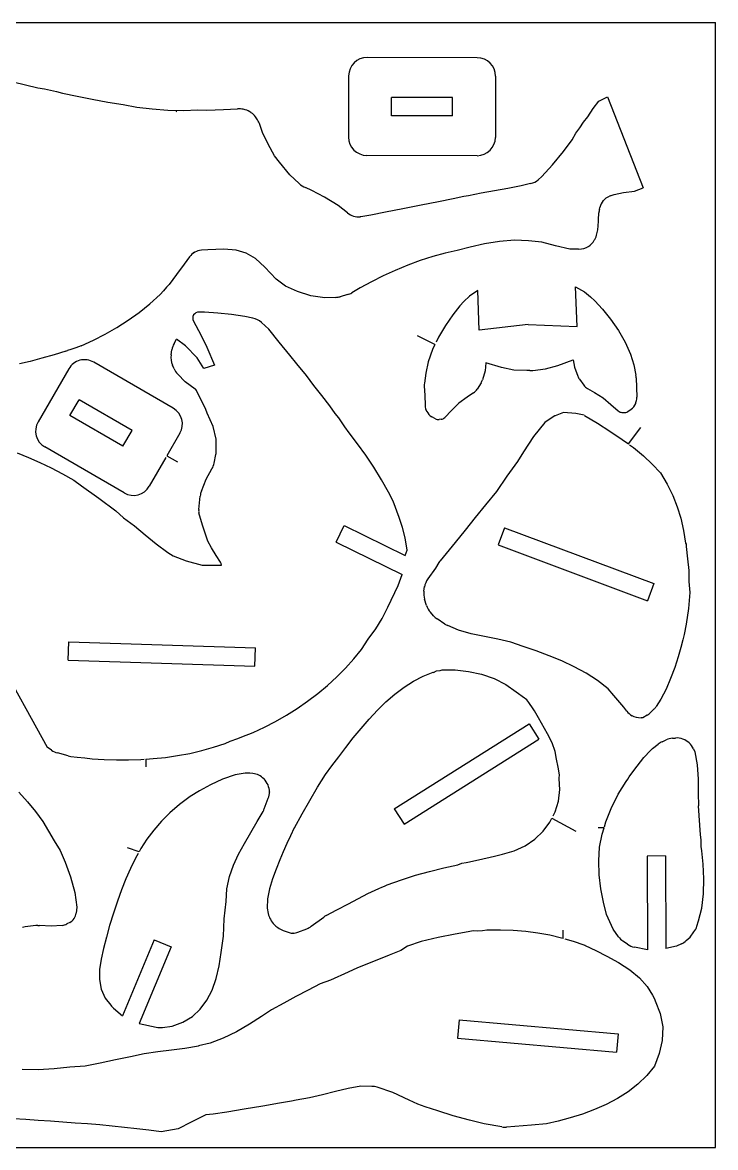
# Model space of a CAD drawing. Extents: x 144 to 444, y 514 to 759.
# Drawn here: x 292.9 to 443.9, y 513.9 to 758.9 of the extents above; entities that cross this region are included whole.
import ezdxf

# ---------------------------------------------------------------- set-up
doc = ezdxf.new("R2010")
doc.units = 0
doc.linetypes.add('AUSGEZOGEN', pattern=[0])
doc.layers.add('01_DREHEN', color=7, linetype='AUSGEZOGEN')
doc.layers.add('02_MITTEL', color=2, linetype='AUSGEZOGEN')

msp = doc.modelspace()

# ---------------------------------------------------------------- linework, layer by layer
at = {"layer": '01_DREHEN'}
for p, q in [((392.006096, 751.242842), (368.006386, 751.292049)), ((363.998233, 747.300299), (363.970896, 733.967127)), ((290.921492, 745.994744), (293.601821, 745.363584)), ((293.601821, 745.363584), (296.276917, 744.715214)), ((395.997846, 747.234689), (395.970509, 733.901517)), ((296.276917, 744.715214), (297.732962, 744.434719)), ((297.732962, 744.434719), (300.30596, 743.862451)), ((300.30596, 743.862451), (301.678611, 743.549253)), ((301.678611, 743.549253), (304.84913, 742.875842)), ((304.84913, 742.875842), (308.136631, 742.197526)), ((373.313684, 738.614601), (373.321886, 742.614552)), ((386.655058, 742.587215), (373.321886, 742.614552)), ((386.646856, 738.587263), (386.655058, 742.587215)), ((418.519487, 741.759961), (420.428159, 742.694256)), ((420.428159, 742.694256), (428.149508, 722.912784)), ((308.136631, 742.197526), (311.499336, 741.569022)), ((311.499336, 741.569022), (314.895494, 741.044982)), ((314.895494, 741.044982), (317.868274, 740.501513)), ((317.868274, 740.501513), (321.171316, 740.078896)), ((321.171316, 740.078896), (324.613199, 739.814669)), ((328.002501, 739.746367), (331.147802, 739.911528)), ((331.147802, 739.911528), (333.099862, 739.814866)), ((333.099862, 739.814866), (336.72839, 739.942552)), ((336.72839, 739.942552), (339.782585, 740.120855)), ((341.425152, 739.896123), (341.005129, 740.003352)), ((416.131092, 738.374496), (417.26368, 740.183425)), ((417.26368, 740.183425), (418.519487, 741.759961)), ((324.613199, 739.814669), (328.002501, 739.746367)), ((326.446544, 739.475443), (326.462549, 739.553901)), ((326.462549, 739.553901), (326.492475, 739.637818)), ((326.492475, 739.637818), (326.529345, 739.724459)), ((342.766001, 739.271565), (342.75645, 739.278368)), ((343.98693, 737.949702), (343.666679, 738.384793)), ((386.646856, 738.587263), (373.313684, 738.614601)), ((415.185122, 737.234935), (416.131092, 738.374496)), ((345.227326, 734.951859), (344.538166, 736.907817)), ((413.498633, 734.779704), (414.336644, 735.94911)), ((414.336644, 735.94911), (415.185122, 737.234935)), ((346.440133, 732.401175), (345.227326, 734.951859)), ((410.787558, 730.809632), (412.693248, 733.366415)), ((412.693248, 733.366415), (413.498633, 734.779704)), ((347.851528, 729.896284), (346.440133, 732.401175)), ((408.38939, 727.88302), (410.787558, 730.809632)), ((348.932494, 728.469956), (347.851528, 729.896284)), ((351.213786, 725.751556), (348.932494, 728.469956)), ((391.962356, 729.909766), (367.962646, 729.958974)), ((406.10657, 725.36024), (408.38939, 727.88302)), ((353.230766, 723.817506), (351.213786, 725.751556)), ((405.319487, 724.681338), (406.10657, 725.36024)), ((355.967869, 722.360164), (354.590823, 722.960816)), ((401.60559, 723.328944), (398.682, 722.741991)), ((403.646547, 723.822191), (401.60559, 723.328944)), ((426.2407, 722.162897), (428.149508, 722.912784)), ((358.743774, 720.864899), (355.967869, 722.360164)), ((361.70312, 719.02454), (358.743774, 720.864899)), ((386.787418, 720.525207), (383.553098, 719.865699)), ((389.093739, 720.996952), (386.787418, 720.525207)), ((390.095997, 721.19911), (389.093739, 720.996952)), ((392.874476, 721.718762), (390.095997, 721.19911)), ((395.754052, 722.21916), (392.874476, 721.718762)), ((398.682, 722.741991), (395.754052, 722.21916)), ((420.951543, 721.132196), (421.850496, 721.48922)), ((421.850496, 721.48922), (423.856627, 721.868255)), ((423.856627, 721.868255), (426.2407, 722.162897)), ((363.74921, 717.435711), (361.70312, 719.02454)), ((375.804696, 718.310663), (372.042678, 717.578762)), ((379.766843, 719.100257), (375.804696, 718.310663)), ((383.553098, 719.865699), (379.766843, 719.100257)), ((418.621235, 718.186665), (418.735572, 718.634726)), ((419.47831, 720.132441), (419.294949, 719.901426)), ((366.623372, 716.615383), (366.501445, 716.606244)), ((368.856913, 716.986405), (366.623372, 716.615383)), ((372.042678, 717.578762), (368.856913, 716.986405)), ((418.334157, 714.347485), (418.414101, 715.964092)), ((418.414101, 715.964092), (418.504499, 717.441874)), ((418.089323, 712.899951), (418.26144, 713.760979)), ((393.608674, 710.688287), (390.490105, 709.974922)), ((396.857958, 711.245029), (393.608674, 710.688287)), ((400.096349, 711.52032), (396.857958, 711.245029)), ((403.182239, 711.389335), (400.096349, 711.52032)), ((406.055425, 711.088788), (403.182239, 711.389335)), ((409.095919, 710.275278), (406.055425, 711.088788)), ((417.514756, 711.486139), (417.614538, 711.655742)), ((330.200038, 708.740219), (330.431707, 708.884662)), ((331.909093, 709.348345), (331.487998, 709.259211)), ((333.318415, 709.435845), (331.909093, 709.348345)), ((336.790143, 709.567545), (333.318415, 709.435845)), ((339.485669, 709.354755), (336.790143, 709.567545)), ((341.689062, 708.694315), (339.485669, 709.354755)), ((343.68438, 707.483095), (341.689062, 708.694315)), ((385.000311, 708.667996), (382.302422, 707.934927)), ((387.64386, 709.229762), (385.000311, 708.667996)), ((390.490105, 709.974922), (387.64386, 709.229762)), ((412.19323, 709.558469), (409.095919, 710.275278)), ((414.110856, 709.551927), (412.19323, 709.558469)), ((416.312262, 710.203225), (416.254941, 710.165775)), ((328.143668, 706.277031), (326.513782, 704.059208)), ((329.34263, 707.883167), (328.143668, 706.277031)), ((345.755678, 705.617965), (343.68438, 707.483095)), ((348.187026, 702.995765), (345.755678, 705.617965)), ((376.855263, 706.040162), (374.161727, 704.921148)), ((379.57814, 707.051872), (376.855263, 706.040162)), ((382.302422, 707.934927), (379.57814, 707.051872)), ((326.513782, 704.059208), (324.893564, 701.837164)), ((371.525341, 703.716128), (368.974072, 702.446464)), ((374.161727, 704.921148), (371.525341, 703.716128)), ((324.342539, 701.309611), (323.678366, 700.457008)), ((324.893564, 701.837164), (324.342539, 701.309611)), ((350.255894, 701.525022), (348.187026, 702.995765)), ((352.857098, 700.297072), (350.255894, 701.525022)), ((366.535699, 701.133445), (364.666084, 700.047073)), ((368.974072, 702.446464), (366.535699, 701.133445)), ((413.781547, 692.737191), (413.456064, 701.357141)), ((413.456064, 701.357141), (415.370092, 700.247406)), ((320.691473, 697.655126), (322.919833, 699.691697)), ((323.678366, 700.457008), (322.919833, 699.691697)), ((355.773286, 699.411247), (352.857098, 700.297072)), ((358.787106, 698.966701), (355.773286, 699.411247)), ((361.184884, 699.04622), (358.787106, 698.966701)), ((363.762531, 699.661563), (362.158364, 699.199985)), ((390.313244, 699.301275), (389.095435, 698.126727)), ((392.138135, 700.55219), (390.313244, 699.301275)), ((392.463619, 691.93224), (392.138135, 700.55219)), ((415.370092, 700.247406), (416.673007, 699.168038)), ((416.673007, 699.168038), (417.645331, 698.308852)), ((417.645331, 698.308852), (419.307611, 696.505609)), ((318.376823, 695.785489), (320.691473, 697.655126)), ((332.579125, 695.799991), (331.403197, 695.845207)), ((388.190672, 697.196663), (386.669109, 695.2732)), ((389.095435, 698.126727), (388.190672, 697.196663)), ((419.307611, 696.505609), (421.070563, 694.313242)), ((313.514502, 692.493997), (315.982352, 694.069516)), ((315.982352, 694.069516), (318.376823, 695.785489)), ((330.173327, 693.889532), (331.769465, 690.871478)), ((335.485755, 695.608467), (332.579125, 695.799991)), ((338.441823, 695.312108), (335.485755, 695.608467)), ((341.370269, 694.890701), (338.441823, 695.312108)), ((343.102755, 694.543031), (341.370269, 694.890701)), ((346.631933, 692.094263), (345.015346, 693.57284)), ((386.669109, 695.2732), (385.076507, 692.95413)), ((421.070563, 694.313242), (422.777864, 691.859025)), ((308.384469, 689.711137), (310.979723, 691.045618)), ((310.979723, 691.045618), (313.514502, 692.493997)), ((348.865186, 689.271971), (346.631933, 692.094263)), ((385.076507, 692.95413), (383.559143, 690.378151)), ((403.092262, 693.137731), (392.463619, 691.93224)), ((403.092262, 693.137731), (413.781547, 692.737191)), ((422.777864, 691.859025), (424.273135, 689.27028)), ((305.735248, 688.477372), (304.578063, 688.063153)), ((305.735248, 688.477372), (308.384469, 689.711137)), ((325.959506, 688.981489), (326.516657, 689.954189)), ((328.428028, 688.467544), (326.516657, 689.954189)), ((331.011962, 685.861302), (328.428028, 688.467544)), ((331.769465, 690.871478), (333.108403, 688.194107)), ((351.190881, 686.468937), (348.865186, 689.271971)), ((382.802746, 688.805497), (379.012347, 690.696427)), ((382.802746, 688.805497), (382.26335, 687.684018)), ((383.559143, 690.378151), (383.045184, 689.30956)), ((424.273135, 689.27028), (425.400013, 686.674374)), ((299.802695, 686.569283), (297.165561, 685.829181)), ((302.344324, 687.345535), (299.802695, 686.569283)), ((303.45874, 687.717786), (302.7583, 687.497383)), ((304.578063, 688.063153), (303.45874, 687.717786)), ((325.309167, 686.532061), (325.478773, 687.613277)), ((333.108403, 688.194107), (334.730605, 684.283007)), ((352.703736, 684.594329), (351.190881, 686.468937)), ((382.26335, 687.684018), (381.335441, 685.010524)), ((425.400013, 686.674374), (426.110319, 684.336556)), ((294.58103, 685.077623), (292.256898, 684.565798)), ((297.165561, 685.829181), (294.58103, 685.077623)), ((325.774621, 674.919679), (308.466303, 684.940284)), ((325.944725, 683.515043), (325.598241, 684.304288)), ((332.430563, 683.541599), (331.011962, 685.861302)), ((334.730605, 684.283007), (332.430563, 683.541599)), ((354.776338, 682.072896), (352.703736, 684.594329)), ((381.335441, 685.010524), (380.799919, 682.539863)), ((393.860451, 684.760453), (393.714389, 683.088858)), ((397.291311, 683.743871), (393.860451, 684.760453)), ((400.017373, 683.234506), (397.291311, 683.743871)), ((406.905209, 683.494587), (409.585097, 684.208077)), ((409.585097, 684.208077), (412.929526, 685.480489)), ((412.929526, 685.480489), (413.201229, 683.824668)), ((413.201229, 683.824668), (413.904729, 681.907868)), ((426.110319, 684.336556), (426.567971, 682.128891)), ((303.000508, 683.482739), (296.320091, 671.943837)), ((328.353143, 680.688175), (326.750731, 682.322978)), ((356.406573, 679.870944), (354.776338, 682.072896)), ((380.799919, 682.539863), (380.513589, 680.389908)), ((393.714389, 683.088858), (393.15744, 681.124464)), ((402.812072, 683.096981), (400.017373, 683.234506)), ((403.469591, 683.14474), (402.812072, 683.096981)), ((403.469591, 683.14474), (404.128838, 683.146701)), ((404.128838, 683.146701), (406.905209, 683.494587)), ((414.259372, 681.247413), (415.220359, 679.939885)), ((426.661317, 681.500085), (426.718405, 679.454015)), ((330.5648, 679.084524), (328.353143, 680.688175)), ((332.894949, 674.6622), (330.80948, 678.797121)), ((358.18295, 677.652169), (356.406573, 679.870944)), ((380.467928, 679.755853), (380.565298, 677.711304)), ((392.853613, 680.439145), (391.993964, 679.062872)), ((416.063289, 679.194063), (417.553685, 678.357032)), ((426.718405, 679.454015), (426.809189, 677.34046)), ((303.273763, 673.310306), (305.277888, 676.771977)), ((316.81679, 670.09156), (305.277888, 676.771977)), ((359.907429, 675.439432), (358.18295, 677.652169)), ((380.565298, 677.711304), (380.634159, 675.596921)), ((389.786647, 677.308567), (388.015091, 676.008253)), ((391.209678, 678.255607), (389.786647, 677.308567)), ((417.553685, 678.357032), (419.418255, 677.194016)), ((419.418255, 677.194016), (421.132544, 675.720274)), ((426.488241, 675.832323), (426.670476, 676.36989)), ((333.202854, 673.824293), (332.894949, 674.6622)), ((334.450063, 670.956258), (333.202854, 673.824293)), ((361.068428, 673.743701), (359.907429, 675.439432)), ((381.067923, 674.117282), (380.845668, 674.639575)), ((381.016637, 674.225732), (381.067923, 674.117282)), ((386.416819, 674.409431), (384.923729, 672.885169)), ((388.015091, 676.008253), (386.416819, 674.409431)), ((410.781581, 673.943411), (408.977692, 673.285195)), ((413.481386, 673.796646), (410.781581, 673.943411)), ((415.312087, 673.402161), (413.481386, 673.796646)), ((421.132544, 675.720274), (422.73633, 674.312948)), ((423.534077, 673.984313), (423.959131, 673.958228)), ((424.787974, 674.184747), (425.535772, 674.690711)), ((426.531203, 675.944332), (426.488241, 675.832323)), ((314.812665, 666.629889), (303.273763, 673.310306)), ((361.824329, 672.783213), (361.068428, 673.743701)), ((363.193234, 670.894012), (361.824329, 672.783213)), ((382.887595, 672.602616), (382.10377, 673.050747)), ((384.153036, 672.497311), (383.73116, 672.439246)), ((406.762112, 671.806653), (404.291089, 668.742515)), ((408.802244, 673.212092), (406.762112, 671.806653)), ((408.868452, 673.222511), (408.802244, 673.212092)), ((408.923674, 673.24552), (408.868452, 673.222511)), ((408.977692, 673.285195), (408.923674, 673.24552)), ((415.361431, 673.345506), (418.19085, 671.65982)), ((418.19085, 671.65982), (420.923445, 669.887951)), ((314.812665, 666.629889), (316.81679, 670.09156)), ((327.232167, 669.453884), (324.408882, 664.5773)), ((335.157652, 668.16021), (334.450063, 670.956258)), ((364.127339, 669.52929), (363.193234, 670.894012)), ((365.918065, 667.188269), (364.127339, 669.52929)), ((420.923445, 669.887951), (423.552902, 668.097251)), ((424.959503, 667.124767), (427.682218, 670.696281)), ((315.085954, 656.457436), (297.777636, 666.478042)), ((335.141449, 665.63331), (335.157652, 668.16021)), ((367.719358, 664.673891), (365.918065, 667.188269)), ((404.291089, 668.742515), (402.072609, 665.431295)), ((423.552902, 668.097251), (424.959503, 667.124767)), ((425.210976, 666.950906), (426.072882, 666.355009)), ((291.741623, 665.196485), (294.257669, 664.200104)), ((294.257669, 664.200104), (296.746762, 663.097101)), ((324.193832, 664.205851), (320.55175, 657.914982)), ((324.408882, 664.5773), (326.704853, 663.248053)), ((334.672383, 662.93897), (335.062141, 664.865983)), ((369.478988, 662.039356), (367.719358, 664.673891)), ((402.072609, 665.431295), (400.79013, 663.284673)), ((426.072882, 666.355009), (428.212654, 664.52783)), ((428.212654, 664.52783), (430.152973, 662.72624)), ((296.746762, 663.097101), (299.213072, 661.895954)), ((299.213072, 661.895954), (301.660808, 660.605168)), ((332.927557, 659.487917), (334.220733, 661.740395)), ((371.144722, 659.337865), (369.478988, 662.039356)), ((400.79013, 663.284673), (398.452853, 660.08585)), ((430.152973, 662.72624), (431.913831, 660.861301)), ((301.660808, 660.605168), (304.094183, 659.233284)), ((304.094183, 659.233284), (305.797703, 658.0265)), ((331.902274, 656.834357), (332.927557, 659.487917)), ((372.66433, 656.622621), (371.144722, 659.337865)), ((398.452853, 660.08585), (396.211826, 656.80706)), ((431.913831, 660.861301), (433.417679, 658.387376)), ((305.797703, 658.0265), (309.543711, 655.356527)), ((373.704785, 654.689139), (372.66433, 656.622621)), ((396.211826, 656.80706), (393.79415, 653.883598)), ((433.417679, 658.387376), (434.635645, 655.937311)), ((309.543711, 655.356527), (313.276541, 652.573924)), ((331.369133, 652.884349), (331.65243, 655.781941)), ((375.025055, 651.099164), (373.704785, 654.689139)), ((434.635645, 655.937311), (435.605544, 653.46828)), ((313.276541, 652.573924), (314.940524, 651.029248)), ((332.117059, 649.406892), (331.357082, 652.12591)), ((393.79415, 653.883598), (391.568952, 651.12419)), ((435.605544, 653.46828), (436.365273, 650.937391)), ((314.940524, 651.029248), (317.318129, 649.290588)), ((317.318129, 649.290588), (319.655556, 647.344149)), ((333.282626, 645.984281), (332.117059, 649.406892)), ((361.285273, 645.758965), (363.053869, 649.346687)), ((363.053869, 649.346687), (376.279305, 642.827106)), ((375.725416, 648.957409), (375.025055, 651.099164)), ((391.568952, 651.12419), (389.380086, 648.370243)), ((436.365273, 650.937391), (436.952692, 648.301839)), ((319.655556, 647.344149), (322.045653, 645.359816)), ((376.302921, 646.697216), (375.725416, 648.957409)), ((389.380086, 648.370243), (387.205612, 645.651249)), ((397.964902, 648.896622), (396.565002, 645.149628)), ((397.964902, 648.896622), (430.517614, 636.73473)), ((436.952692, 648.301839), (437.405711, 645.51876)), ((322.045653, 645.359816), (324.581206, 643.507548)), ((334.092735, 644.503182), (333.282626, 645.984281)), ((335.112826, 642.870173), (334.092735, 644.503182)), ((361.285273, 645.758965), (375.624086, 638.690536)), ((376.738494, 643.99508), (376.302921, 646.697216)), ((387.205612, 645.651249), (383.967, 641.711299)), ((396.565002, 645.149628), (429.117714, 632.987736)), ((437.405711, 645.51876), (437.497901, 645.311217)), ((437.497901, 645.311217), (437.538932, 644.979429)), ((437.538932, 644.979429), (437.548262, 644.806004)), ((437.548262, 644.806004), (437.857401, 642.14456)), ((324.581206, 643.507548), (325.742986, 642.732379)), ((325.742986, 642.732379), (328.603926, 641.657719)), ((336.104849, 641.38112), (335.112826, 642.870173)), ((376.279305, 642.827106), (376.738494, 643.99508)), ((437.857401, 642.14456), (438.091395, 639.594835)), ((328.603926, 641.657719), (332.058744, 640.718168)), ((332.058744, 640.718168), (336.291719, 640.724226)), ((336.168601, 641.26216), (336.104849, 641.38112)), ((336.245466, 641.126613), (336.168601, 641.26216)), ((336.291719, 640.724226), (336.245466, 641.126613)), ((382.92065, 640.095709), (381.249908, 637.769229)), ((383.661437, 641.285493), (382.92065, 640.095709)), ((438.091395, 639.594835), (438.120295, 637.19413)), ((374.755776, 636.312367), (375.624086, 638.690536)), ((438.120295, 637.19413), (438.344089, 634.814481)), ((372.508086, 631.601267), (374.755776, 636.312367)), ((380.410718, 635.085233), (380.554006, 636.116331)), ((380.411611, 635.091062), (380.410718, 635.085233)), ((380.554006, 636.116331), (380.533269, 635.95913)), ((430.517614, 636.73473), (429.117714, 632.987736)), ((438.344089, 634.814481), (438.031429, 631.330565)), ((380.967019, 631.949311), (380.547409, 633.292607)), ((371.276193, 629.146843), (372.508086, 631.601267)), ((382.472462, 629.723046), (381.795736, 630.484186)), ((438.031429, 631.330565), (437.51557, 627.882646)), ((369.929845, 626.838623), (371.276193, 629.146843)), ((384.95496, 627.915425), (383.24851, 629.048974)), ((387.909585, 626.594574), (385.61536, 627.561035)), ((437.51557, 627.882646), (437.129746, 625.610923)), ((368.267233, 624.589973), (369.929845, 626.838623)), ((390.719017, 625.795229), (387.909585, 626.594574)), ((393.614134, 625.174588), (390.719017, 625.795229)), ((396.512317, 624.598105), (393.614134, 625.174588)), ((437.129746, 625.610923), (436.842308, 624.459715)), ((302.901631, 620.055637), (303.028549, 624.053583)), ((303.028549, 624.053583), (343.674333, 622.763241)), ((343.547414, 618.765295), (343.674333, 622.763241)), ((365.116359, 620.319595), (366.795208, 622.364116)), ((366.795208, 622.364116), (368.267233, 624.589973)), ((399.330887, 623.931259), (396.512317, 624.598105)), ((401.987195, 623.039517), (399.330887, 623.931259)), ((404.853374, 622.043443), (401.987195, 623.039517)), ((436.390627, 622.786793), (435.784892, 620.732945)), ((436.842308, 624.459715), (436.390627, 622.786793)), ((286.647208, 622.179034), (298.302669, 601.099418)), ((302.901631, 620.055637), (343.547414, 618.765295)), ((363.311535, 618.330611), (365.116359, 620.319595)), ((407.678044, 620.998983), (404.853374, 622.043443)), ((410.442671, 619.870563), (407.678044, 620.998983)), ((413.128844, 618.622561), (410.442671, 619.870563)), ((435.784892, 620.732945), (435.035216, 618.438953)), ((361.391564, 616.405574), (363.311535, 618.330611)), ((380.236637, 616.592799), (382.408631, 617.416252)), ((382.408631, 617.416252), (382.437246, 617.401147)), ((382.437246, 617.401147), (382.459263, 617.389524)), ((382.468059, 617.384881), (383.141573, 617.685079)), ((383.141573, 617.685079), (383.904933, 617.819648)), ((383.904933, 617.819648), (384.343452, 617.914642)), ((384.343452, 617.914642), (387.23591, 617.903177)), ((387.23591, 617.903177), (390.132406, 617.59851)), ((390.132406, 617.59851), (392.969496, 616.984892)), ((415.718064, 617.219317), (413.128844, 618.622561)), ((435.035216, 618.438953), (434.151758, 616.045617)), ((359.367285, 614.55299), (361.391564, 616.405574)), ((376.064678, 614.180081), (378.1216, 615.503412)), ((378.1216, 615.503412), (380.236637, 616.592799)), ((382.459263, 617.389524), (382.468059, 617.384881)), ((392.969496, 616.984892), (395.683755, 616.046679)), ((395.683755, 616.046679), (398.211739, 614.76812)), ((418.191826, 615.625246), (415.718064, 617.219317)), ((420.531657, 613.804751), (418.191826, 615.625246)), ((434.151758, 616.045617), (433.144706, 613.693726)), ((355.049358, 611.099161), (357.249604, 612.781361)), ((357.249604, 612.781361), (359.367285, 614.55299)), ((372.12955, 610.959633), (374.066967, 612.654825)), ((374.066967, 612.654825), (376.064678, 614.180081)), ((398.211739, 614.76812), (400.489949, 613.133573)), ((400.489949, 613.133573), (402.277092, 611.854382)), ((421.740021, 612.382641), (420.531657, 613.804751)), ((433.144706, 613.693726), (432.024174, 611.52406)), ((352.777379, 609.514833), (355.049358, 611.099161)), ((370.253597, 609.126448), (372.12955, 610.959633)), ((404.171466, 609.479168), (403.277026, 610.820699)), ((423.92514, 609.783132), (421.740021, 612.382641)), ((432.024174, 611.52406), (430.995, 609.971118)), ((348.061782, 606.67383), (350.444576, 608.036908)), ((350.444576, 608.036908), (352.777379, 609.514833)), ((368.44022, 607.18732), (370.253597, 609.126448)), ((424.580884, 608.958234), (423.92514, 609.783132)), ((425.662551, 608.010148), (425.769137, 607.950919)), ((429.039002, 608.083501), (428.083393, 607.516269)), ((430.557353, 609.422251), (429.817682, 608.686752)), ((343.189631, 604.326104), (345.639833, 605.434073)), ((345.639833, 605.434073), (348.061782, 606.67383)), ((365.005551, 603.119102), (366.690486, 605.174209)), ((366.690486, 605.174209), (368.44022, 607.18732)), ((373.92295, 587.687293), (403.32379, 606.212446)), ((403.32379, 606.212446), (405.456135, 602.82825)), ((407.347988, 604.020286), (405.348687, 607.512307)), ((428.083393, 607.516269), (427.694835, 607.507584)), ((338.172299, 602.383822), (339.846626, 603.0086)), ((339.846626, 603.0086), (340.72202, 603.358464)), ((340.72202, 603.358464), (343.189631, 604.326104)), ((363.386512, 601.05402), (365.005551, 603.119102)), ((376.055296, 584.303097), (405.456135, 602.82825)), ((408.372265, 602.016173), (407.347988, 604.020286)), ((434.568576, 603.050347), (435.201824, 603.09096)), ((436.812147, 602.862914), (436.836783, 602.854049)), ((299.263385, 600.423107), (298.302669, 601.099418)), ((329.383493, 599.75207), (331.996872, 600.356279)), ((331.996872, 600.356279), (334.572918, 601.07771)), ((334.572918, 601.07771), (337.103313, 601.921294)), ((337.103313, 601.921294), (338.172299, 602.383822)), ((361.834497, 599.010965), (363.386512, 601.05402)), ((408.976545, 600.161967), (408.372265, 602.016173)), ((428.32719, 598.828436), (429.788719, 600.403356)), ((430.222457, 600.806332), (431.436268, 601.777052)), ((432.276568, 602.293376), (433.166652, 602.698769)), ((439.117964, 600.758539), (439.444714, 600.046456)), ((302.869394, 599.203612), (300.530712, 599.830215)), ((303.439732, 599.094439), (304.852562, 598.929126)), ((304.852562, 598.929126), (306.48779, 598.737791)), ((306.48779, 598.737791), (308.123018, 598.546455)), ((308.123018, 598.546455), (310.737737, 598.390475)), ((310.737737, 598.390475), (313.381242, 598.312248)), ((313.381242, 598.312248), (316.045247, 598.316701)), ((316.045247, 598.316701), (318.721502, 598.408793)), ((318.721502, 598.408793), (319.463226, 598.459895)), ((319.800512, 598.483133), (321.40172, 598.593451)), ((319.800512, 598.483133), (319.800512, 596.83749)), ((321.40172, 598.593451), (324.077616, 598.875601)), ((324.077616, 598.875601), (326.740969, 599.260165)), ((326.740969, 599.260165), (329.383493, 599.75207)), ((360.35063, 597.021868), (361.834497, 599.010965)), ((409.298286, 598.470965), (408.976545, 600.161967)), ((409.60995, 596.77685), (409.298286, 598.470965)), ((426.826981, 596.934418), (428.32719, 598.828436)), ((439.444714, 600.046456), (439.950789, 597.241068)), ((341.418073, 595.400364), (339.249755, 595.059433)), ((343.120414, 595.354785), (342.472681, 595.425369)), ((358.936009, 595.118747), (360.35063, 597.021868)), ((409.90141, 595.076491), (409.60995, 596.77685)), ((425.482915, 595.16343), (426.826981, 596.934418)), ((439.950789, 597.241068), (440.126991, 594.159877)), ((333.930715, 592.902238), (331.530507, 591.568554)), ((336.541267, 594.132511), (333.930715, 592.902238)), ((339.249755, 595.059433), (336.541267, 594.132511)), ((345.552264, 594.170349), (345.503691, 594.218519)), ((357.210179, 592.363383), (358.936009, 595.118747)), ((409.878303, 594.331624), (409.90141, 595.076491)), ((409.931986, 592.980531), (409.878303, 594.331624)), ((410.011749, 591.902752), (409.931986, 592.980531)), ((422.681967, 590.852114), (424.465153, 593.592322)), ((424.465153, 593.592322), (424.811548, 594.127381)), ((424.811548, 594.127381), (425.145596, 594.634972)), ((425.145596, 594.634972), (425.482915, 595.16343)), ((440.126991, 594.159877), (440.164697, 591.093627)), ((292.168723, 591.293089), (293.99664, 589.221157)), ((331.530507, 591.568554), (329.453099, 590.331423)), ((346.735759, 591.354426), (346.735598, 591.314232)), ((355.51315, 589.50733), (357.210179, 592.363383)), ((409.719497, 589.37208), (410.011749, 591.902752)), ((421.189172, 587.750721), (422.681967, 590.852114)), ((440.164697, 591.093627), (440.255288, 588.333061)), ((293.99664, 589.221157), (295.730744, 587.095316)), ((327.133224, 588.588834), (325.055074, 586.796243)), ((329.453099, 590.331423), (327.133224, 588.588834)), ((345.607909, 587.64919), (346.478748, 589.959626)), ((353.84798, 586.563221), (355.51315, 589.50733)), ((408.984133, 586.987175), (409.719497, 589.37208)), ((440.378803, 586.220957), (440.255288, 588.333061)), ((295.730744, 587.095316), (297.367238, 584.931409)), ((325.055074, 586.796243), (323.19676, 584.948378)), ((344.09924, 584.88653), (345.346164, 587.089896)), ((352.217788, 583.543656), (353.84798, 586.563221)), ((373.92295, 587.687293), (376.055296, 584.303097)), ((407.846276, 584.784459), (408.280019, 585.624118)), ((408.280019, 585.624118), (413.500315, 582.83754)), ((408.562575, 586.171102), (408.984133, 586.987175)), ((420.041332, 584.824263), (421.189172, 587.750721)), ((440.529491, 584.128616), (440.378803, 586.220957)), ((297.367238, 584.931409), (298.61494, 582.810091)), ((323.19676, 584.948378), (321.53638, 583.039935)), ((342.667124, 582.498793), (344.09924, 584.88653)), ((352.156703, 583.499914), (351.321867, 581.817175)), ((406.346543, 582.800356), (407.846276, 584.784459)), ((419.65293, 583.545052), (418.362734, 583.545052)), ((419.227734, 582.144662), (419.65293, 583.545052)), ((419.715156, 583.749995), (420.041332, 584.824263)), ((440.680179, 582.036275), (440.529491, 584.128616)), ((298.61494, 582.810091), (299.862641, 580.688772)), ((299.862641, 580.688772), (301.110342, 578.567454)), ((320.052036, 581.065716), (318.721797, 579.02043)), ((321.53638, 583.039935), (320.052036, 581.065716)), ((341.272265, 580.151684), (342.667124, 582.498793)), ((351.321867, 581.817175), (350.520073, 580.116994)), ((402.423863, 579.633861), (404.525537, 581.071333)), ((404.525537, 581.071333), (406.346543, 582.800356)), ((418.666999, 579.323786), (419.227734, 582.144662)), ((440.777978, 580.934894), (440.680179, 582.036275)), ((440.784114, 579.489862), (440.777978, 580.934894)), ((301.110342, 578.567454), (302.210746, 576.033708)), ((318.319126, 578.307304), (315.840296, 579.190489)), ((318.721797, 579.02043), (318.319126, 578.307304)), ((339.984534, 577.800745), (341.272265, 580.151684)), ((349.712204, 578.293386), (348.986073, 576.535444)), ((350.520073, 580.116994), (349.712204, 578.293386)), ((397.540979, 577.779256), (400.082137, 578.52436)), ((400.082137, 578.52436), (402.423863, 579.633861)), ((418.477624, 576.328989), (418.666999, 579.323786)), ((440.964263, 578.503751), (440.784114, 579.489862)), ((441.213427, 575.62386), (440.964263, 578.503751)), ((302.210746, 576.033708), (303.385899, 572.868467)), ((317.523817, 576.898823), (316.436131, 574.695616)), ((318.100918, 577.92086), (317.523817, 576.898823)), ((338.873858, 575.40146), (339.984534, 577.800745)), ((348.986073, 576.535444), (348.176355, 574.553086)), ((387.751336, 575.500276), (388.67925, 575.826589)), ((388.67925, 575.826589), (389.566621, 575.980156)), ((389.566621, 575.980156), (389.988265, 576.06715)), ((389.988265, 576.06715), (392.301122, 576.543296)), ((392.301122, 576.543296), (395.749778, 577.331685)), ((395.749778, 577.331685), (397.540979, 577.779256)), ((418.598441, 573.262484), (418.477624, 576.328989)), ((433.001643, 577.413753), (429.001751, 577.390447)), ((429.001751, 577.390447), (429.120736, 556.970048)), ((433.001643, 577.413753), (433.119081, 557.258915)), ((316.436131, 574.695616), (315.43688, 572.405524)), ((338.010085, 572.909309), (338.873858, 575.40146)), ((348.176355, 574.553086), (347.389318, 572.429729)), ((378.583163, 573.186543), (381.645698, 574.033395)), ((381.645698, 574.033395), (384.699113, 574.793876)), ((384.699113, 574.793876), (387.751336, 575.500276)), ((441.35208, 572.424293), (441.213427, 575.62386)), ((303.385899, 572.868467), (304.345883, 569.467618)), ((315.43688, 572.405524), (314.504201, 570.023338)), ((337.463152, 570.279807), (338.010085, 572.909309)), ((347.389318, 572.429729), (346.731229, 570.248788)), ((371.806599, 570.845988), (372.399025, 571.104568)), ((372.399025, 571.104568), (375.503581, 572.221031)), ((375.503581, 572.221031), (378.583163, 573.186543)), ((418.968077, 570.226541), (418.598441, 573.262484)), ((441.294018, 569.141486), (441.35208, 572.424293)), ((304.345883, 569.467618), (304.800781, 566.227049)), ((314.504201, 570.023338), (313.616115, 567.543746)), ((337.302922, 567.468464), (337.463152, 570.279807)), ((346.731229, 570.248788), (346.308356, 568.093679)), ((363.955405, 567.009004), (368.200893, 569.221585)), ((368.200893, 569.221585), (370.607802, 570.302413)), ((370.607802, 570.302413), (371.210691, 570.580812)), ((371.210691, 570.580812), (371.806599, 570.845988)), ((419.525296, 567.32341), (418.968077, 570.226541)), ((440.953038, 566.011877), (441.294018, 569.141486)), ((304.800781, 566.227049), (304.639032, 564.950387)), ((313.616115, 567.543746), (312.750747, 564.961508)), ((336.90601, 563.744697), (337.302922, 567.468464)), ((346.308356, 568.093679), (346.226968, 566.047818)), ((346.226968, 566.047818), (346.462928, 564.854251)), ((361.442803, 565.68002), (363.955405, 567.009004)), ((420.208832, 564.65527), (419.525296, 567.32341)), ((440.242936, 563.271904), (440.953038, 566.011877)), ((312.750747, 564.961508), (311.886207, 562.27135)), ((336.750176, 559.961799), (336.90601, 563.744697)), ((346.932243, 563.613884), (347.11954, 563.292944)), ((355.860263, 562.088292), (358.595066, 564.10849)), ((359.084334, 564.417837), (361.442803, 565.68002)), ((421.6012, 561.493826), (420.208832, 564.65527)), ((295.827641, 562.255524), (293.482384, 561.960614)), ((296.239842, 562.275175), (296.331622, 562.272438)), ((296.331622, 562.272438), (296.623944, 562.263719)), ((299.153685, 562.094888), (296.623944, 562.263719)), ((301.584695, 562.293305), (299.153685, 562.094888)), ((303.250505, 562.933752), (302.624732, 562.599298)), ((311.886207, 562.27135), (311.225376, 559.731023)), ((348.133258, 562.140262), (348.554384, 561.815862)), ((349.74169, 561.186243), (351.441619, 560.625179)), ((352.940832, 560.834625), (354.880482, 561.5575)), ((391.133184, 561.071717), (390.016962, 560.887533)), ((392.163523, 561.032111), (391.133184, 561.071717)), ((393.174636, 561.128232), (392.163523, 561.032111)), ((394.120416, 561.241773), (393.174636, 561.128232)), ((397.062635, 561.2645), (394.120416, 561.241773)), ((399.870611, 561.168362), (397.062635, 561.2645)), ((402.576456, 560.948959), (399.870611, 561.168362)), ((410.742156, 559.407631), (410.742156, 561.230187)), ((422.808307, 559.810427), (421.6012, 561.493826)), ((439.878617, 562.097986), (440.242936, 563.271904)), ((311.225376, 559.731023), (310.586228, 557.27862)), ((321.607797, 559.166721), (314.747292, 542.599256)), ((321.607797, 559.166721), (325.303433, 557.636377)), ((336.238235, 556.377271), (336.750176, 559.961799)), ((351.441619, 560.625179), (351.914772, 560.599154)), ((351.914772, 560.599154), (351.832108, 560.593184)), ((379.784865, 558.752367), (376.79275, 557.774677)), ((383.528896, 559.649379), (379.784865, 558.752367)), ((387.21091, 560.387262), (383.528896, 559.649379)), ((390.016962, 560.887533), (387.21091, 560.387262)), ((405.212219, 560.601734), (402.576456, 560.948959)), ((407.809967, 560.122267), (405.212219, 560.601734)), ((410.401753, 559.506108), (407.809967, 560.122267)), ((410.742156, 559.407631), (410.401753, 559.506108)), ((413.019653, 558.748761), (411.137791, 559.293175)), ((415.321009, 557.972213), (413.019653, 558.748761)), ((424.717417, 558.187681), (423.742139, 558.880635)), ((437.551135, 558.968737), (438.381412, 559.742309)), ((438.381412, 559.742309), (439.229672, 560.845803)), ((310.586228, 557.27862), (310.061862, 554.916435)), ((325.303433, 557.636377), (318.358976, 540.9168)), ((335.788369, 553.440975), (336.238235, 556.377271)), ((375.366418, 556.794785), (372.815449, 555.797598)), ((376.79275, 557.774677), (375.366418, 556.794785)), ((415.525688, 557.890325), (417.836332, 556.814589)), ((417.836332, 556.814589), (420.261217, 555.600202)), ((429.120736, 556.970048), (426.273735, 557.521376)), ((435.396131, 557.755826), (433.119081, 557.258915)), ((436.494937, 558.260871), (435.396131, 557.755826)), ((310.061862, 554.916435), (309.745395, 552.6469)), ((368.331652, 554.015065), (365.922172, 553.010806)), ((372.815449, 555.797598), (368.331652, 554.015065)), ((420.261217, 555.600202), (422.790886, 554.185371)), ((422.790886, 554.185371), (425.226818, 552.596367)), ((309.745395, 552.6469), (309.729972, 550.472328)), ((335.130008, 550.707885), (335.788369, 553.440975)), ((363.86565, 552.076016), (360.038295, 550.380881)), ((365.922172, 553.010806), (363.86565, 552.076016)), ((425.226818, 552.596367), (427.370475, 550.859502)), ((309.729972, 550.472328), (310.108742, 548.395141)), ((334.240066, 548.210066), (335.130008, 550.707885)), ((357.822956, 549.532039), (355.142649, 548.197709)), ((360.038295, 550.380881), (357.822956, 549.532039)), ((427.370475, 550.859502), (429.023274, 549.001071)), ((429.023274, 549.001071), (430.21692, 547.090872)), ((310.108742, 548.395141), (310.974816, 546.417664)), ((310.974816, 546.417664), (312.15409, 544.888696)), ((333.095489, 545.979573), (334.240066, 548.210066)), ((352.487407, 546.806299), (349.84192, 545.370518)), ((355.142649, 548.197709), (352.487407, 546.806299)), ((430.21692, 547.090872), (430.513173, 546.600125)), ((430.513173, 546.600125), (430.697246, 546.088945)), ((312.757054, 544.261786), (314.747292, 542.599256)), ((329.950151, 542.448912), (331.673202, 544.048504)), ((331.673202, 544.048504), (333.095489, 545.979573)), ((347.190873, 543.903078), (345.0148, 542.417347)), ((349.84192, 545.370518), (347.190873, 543.903078)), ((430.697246, 546.088945), (430.770973, 545.829167)), ((430.770973, 545.829167), (431.903169, 543.082016)), ((327.903281, 541.212852), (329.950151, 542.448912)), ((345.0148, 542.417347), (342.424914, 540.769385)), ((388.080822, 541.717447), (387.725504, 537.7333)), ((388.080822, 541.717447), (422.693851, 538.630558)), ((431.903169, 543.082016), (432.456535, 540.190036)), ((318.358976, 540.9168), (322.028387, 540.11615)), ((323.471939, 540.06808), (325.509506, 540.372391)), ((325.509506, 540.372391), (327.903281, 541.212852)), ((339.589801, 539.134811), (336.678158, 537.689346)), ((342.424914, 540.769385), (339.589801, 539.134811)), ((432.456535, 540.190036), (432.336875, 537.236669)), ((333.858563, 536.608683), (331.299734, 536.068498)), ((336.678158, 537.689346), (333.858563, 536.608683)), ((387.725504, 537.7333), (422.338533, 534.646411)), ((422.693851, 538.630558), (422.338533, 534.646411)), ((432.336875, 537.236669), (431.68023, 534.348911)), ((319.461208, 534.2888), (316.47726, 533.659343)), ((322.421639, 534.733557), (319.461208, 534.2888)), ((325.369904, 535.09824), (322.421639, 534.733557)), ((328.317352, 535.487474), (325.369904, 535.09824)), ((331.275332, 536.005886), (328.317352, 535.487474)), ((331.278943, 536.015153), (331.275332, 536.005886)), ((331.287984, 536.03835), (331.278943, 536.015153)), ((331.299734, 536.068498), (331.287984, 536.03835)), ((431.68023, 534.348911), (430.622642, 531.653762)), ((306.561632, 531.651393), (303.257169, 531.382978)), ((309.890517, 532.268666), (306.561632, 531.651393)), ((313.207735, 533.012192), (309.890517, 532.268666)), ((316.47726, 533.659343), (313.207735, 533.012192)), ((430.622642, 531.653762), (428.939529, 529.576316)), ((296.338971, 530.82835), (292.872414, 530.92256)), ((299.869184, 531.061902), (296.338971, 530.82835)), ((303.257169, 531.382978), (299.869184, 531.061902)), ((428.939529, 529.576316), (427.006376, 527.713373)), ((363.899387, 526.770559), (361.105552, 526.098166)), ((366.681086, 527.291897), (363.899387, 526.770559)), ((369.043291, 527.228848), (366.681086, 527.291897)), ((373.611109, 525.862229), (370.227751, 527.016145)), ((427.006376, 527.713373), (424.861179, 526.052504)), ((355.453731, 524.726455), (352.58187, 524.240255)), ((358.292646, 525.381278), (355.453731, 524.726455)), ((361.105552, 526.098166), (358.292646, 525.381278)), ((377.199738, 524.237139), (373.611109, 525.862229)), ((422.541935, 524.58128), (420.086642, 523.287274)), ((424.861179, 526.052504), (422.541935, 524.58128)), ((341.258553, 522.227021), (337.445035, 521.609916)), ((345.287691, 522.910217), (341.258553, 522.227021)), ((348.923755, 523.547871), (345.287691, 522.910217)), ((351.558045, 524.028428), (348.923755, 523.547871)), ((352.58187, 524.240255), (351.558045, 524.028428)), ((379.058086, 523.333701), (377.199738, 524.237139)), ((380.666403, 522.778404), (379.058086, 523.333701)), ((383.408744, 521.887707), (380.666403, 522.778404)), ((386.79336, 520.845144), (383.408744, 521.887707)), ((417.533296, 522.158055), (414.919894, 521.181198)), ((420.086642, 523.287274), (417.533296, 522.158055)), ((293.636391, 519.987523), (290.940551, 520.16866)), ((296.335166, 519.808271), (293.636391, 519.987523)), ((299.03524, 519.627359), (296.335166, 519.808271)), ((301.735038, 519.441109), (299.03524, 519.627359)), ((304.432912, 519.245945), (301.735038, 519.441109)), ((329.648893, 519.41318), (326.838533, 518.010894)), ((332.899753, 521.02045), (329.648893, 519.41318)), ((334.455903, 521.170538), (332.899753, 521.02045)), ((337.445035, 521.609916), (334.455903, 521.170538)), ((390.328456, 519.834124), (386.79336, 520.845144)), ((393.522166, 519.038154), (390.328456, 519.834124)), ((409.664912, 519.634849), (407.099326, 519.040501)), ((412.284434, 520.344271), (409.664912, 519.634849)), ((414.919894, 521.181198), (412.284434, 520.344271)), ((307.12729, 519.038295), (304.432912, 519.245945)), ((309.816565, 518.814496), (307.12729, 519.038295)), ((312.499151, 518.570946), (309.816565, 518.814496)), ((315.173391, 518.304035), (312.499151, 518.570946)), ((317.837712, 518.010194), (315.173391, 518.304035)), ((320.490549, 517.685776), (317.837712, 518.010194)), ((323.130244, 517.327174), (320.490549, 517.685776)), ((326.838533, 518.010894), (323.130244, 517.327174)), ((397.398769, 518.38545), (393.522166, 519.038154)), ((403.807049, 518.790307), (398.391828, 518.343479)), ((407.099326, 519.040501), (403.807049, 518.790307))]:
    msp.add_line(p, q, dxfattribs=at)
for centre, radius, start, end in [((367.998185, 747.292097), 3.99996, 89.882525, 179.882525), ((391.997895, 747.24289), 3.99996, 359.882525, 89.882525), ((340.015705, 736.127694), 3.99996, 75.678741, 93.341125), ((340.435728, 736.020466), 3.99996, 54.536345, 75.678741), ((340.445279, 736.013662), 3.99996, 36.355139, 54.536345), ((340.76553, 735.578572), 3.99996, 19.409333, 36.355139), ((367.970848, 733.958925), 3.99996, 179.882525, 269.882525), ((391.970557, 733.909718), 3.99996, 269.882525, 359.882525), ((355.999189, 726.704636), 3.99996, 226.20243, 249.3845), ((402.70691, 727.710219), 3.99996, 283.586415, 310.77959), ((422.427972, 717.414691), 3.99996, 111.660789, 141.560359), ((422.496996, 717.197646), 3.99996, 165.684731, 176.49948), ((422.611333, 717.645707), 3.99996, 141.560359, 165.684731), ((366.20247, 720.595015), 3.99996, 232.169978, 274.286541), ((414.339079, 714.545047), 3.99996, 348.695753, 357.168951), ((414.067181, 713.514414), 3.99996, 303.157715, 329.530872), ((414.166962, 713.684018), 3.99996, 329.530872, 348.695753), ((332.547993, 705.4904), 3.99996, 121.943088, 143.259073), ((332.316323, 705.345957), 3.99996, 101.951483, 121.943088), ((414.124502, 713.551864), 3.99996, 269.804537, 303.157715), ((361.052304, 703.043982), 3.99996, 271.899436, 286.052485), ((362.656471, 703.50556), 3.99996, 286.052485, 300.159462), ((331.351967, 694.512871), 1.33332, 87.797987, 207.872716), ((342.315744, 690.621259), 3.99996, 47.553058, 78.652764), ((329.430409, 686.993397), 3.99996, 150.196434, 171.084847), ((301.175951, 691.171053), 3.99996, 286.983481, 293.302838), ((329.260803, 685.912181), 3.99996, 171.084847, 203.701839), ((306.462178, 681.478614), 3.99996, 59.931417, 149.931417), ((329.607287, 685.122936), 3.99996, 203.701839, 224.426723), ((390.591921, 681.851845), 2.66664, 328.010248, 344.170796), ((416.40809, 682.826646), 2.66664, 200.154051, 216.3146), ((423.995714, 681.425711), 2.66664, 1.59823, 15.289441), ((330.095187, 678.436863), 0.8, 26.764332, 54.054505), ((383.131549, 679.882706), 2.66664, 169.035406, 182.726618), ((389.732272, 680.475571), 2.66664, 303.644113, 328.010248), ((417.369078, 681.519119), 2.66664, 216.3146, 240.680735), ((424.145006, 677.226025), 2.66664, 341.273344, 2.459519), ((323.770496, 671.458009), 3.99996, 329.931417, 59.931417), ((383.299386, 675.683721), 2.66664, 181.865329, 203.051504), ((383.427309, 675.365744), 2.66664, 205.309571, 240.242375), ((423.615747, 675.315129), 1.33332, 228.732965, 266.488273), ((424.040801, 675.289045), 1.33332, 266.488273, 304.082473), ((424.041426, 676.899307), 2.66664, 304.082473, 339.015276), ((299.781761, 669.939712), 3.99996, 149.931417, 239.931417), ((383.549364, 673.760114), 1.33332, 240.242375, 277.836575), ((383.97124, 673.818179), 1.33332, 277.836575, 315.591883), ((331.141571, 665.658959), 3.99996, 348.565598, 359.632603), ((330.751813, 663.731946), 3.99996, 330.139321, 348.565598), ((317.090079, 659.919107), 3.99996, 239.931417, 329.931417), ((335.633408, 655.392721), 3.99996, 158.874459, 174.415937), ((332.641186, 652.484823), 1.33332, 162.563537, 195.615896), ((387.057019, 639.171325), 3.99996, 140.580032, 148.092647), ((384.498874, 635.436012), 3.99996, 144.316308, 172.485289), ((384.365429, 634.485254), 3.99996, 171.288833, 197.347407), ((384.785038, 633.141958), 3.99996, 197.347407, 221.640122), ((385.461764, 632.380818), 3.99996, 221.640122, 236.404983), ((387.168215, 631.247269), 3.99996, 236.404983, 247.15636), ((399.948957, 608.601772), 3.99996, 33.692621, 54.405882), ((394.857177, 602.568574), 11.597944, 25.230411, 36.573), ((427.712042, 611.447317), 3.99996, 218.482589, 240.939606), ((427.605456, 611.506545), 3.99996, 240.939606, 271.28037), ((426.997294, 611.523139), 3.99996, 300.692622, 314.83795), ((427.66078, 612.180791), 3.99996, 316.398225, 326.46655), ((434.824591, 599.058588), 3.99996, 93.669678, 114.487126), ((435.457838, 599.099202), 3.99996, 70.209587, 93.669678), ((435.482474, 599.090337), 3.99996, 24.648776, 70.209587), ((301.565908, 603.693898), 3.99996, 234.855796, 255.001041), ((432.720696, 597.682475), 3.99996, 128.650338, 137.138607), ((433.934507, 598.653195), 3.99996, 114.487126, 128.650338), ((303.90459, 603.067296), 3.99996, 255.001041, 263.326257), ((342.039364, 591.448949), 3.99996, 83.780931, 98.935611), ((342.687097, 591.378365), 3.99996, 45.238631, 83.780931), ((342.73567, 591.330195), 3.99996, 359.771345, 45.238631), ((342.735831, 591.370389), 3.99996, 339.347808, 359.771345), ((341.864992, 589.059953), 3.99996, 330.493713, 339.347808), ((301.993541, 565.285562), 2.66664, 298.12303, 352.779283), ((350.386943, 565.630002), 3.99996, 191.182787, 210.267284), ((360.97171, 560.891155), 3.99996, 118.154372, 126.453262), ((293.815087, 559.314811), 2.66664, 97.167176, 109.347877), ((296.160344, 559.609721), 2.66664, 88.291655, 97.167176), ((301.367768, 564.951107), 2.66664, 274.666087, 298.12303), ((350.574239, 565.309062), 3.99996, 210.267284, 232.392318), ((350.995365, 564.984661), 3.99996, 232.392318, 251.734432), ((353.483619, 565.305627), 3.99996, 290.439568, 306.453262), ((436.058399, 563.283571), 3.99996, 322.450409, 342.758543), ((351.543969, 564.582752), 3.99996, 274.130913, 290.439568), ((426.05893, 562.141334), 3.99996, 215.642976, 234.605459), ((434.824438, 561.895305), 3.99996, 294.684974, 312.975142), ((414.68157, 556.077189), 2, 65.035342, 71.354035), ((427.034208, 561.44838), 3.99996, 234.605459, 259.040206), ((315.321403, 547.331605), 3.99996, 217.642564, 230.126573), ((322.881099, 544.024163), 3.99996, 257.691221, 278.494325), ((368.936568, 523.230312), 3.99996, 71.167729, 88.471117), ((398.062895, 522.329891), 3.99996, 260.442732, 274.71699)]:
    msp.add_arc(centre, radius, start, end, dxfattribs=at)
at = {"layer": '02_MITTEL'}
for p, q in [((143.926847, 758.912765), (443.926847, 758.912765)), ((443.926847, 513.912765), (443.926847, 758.912765)), ((143.926847, 513.912765), (443.926847, 513.912765))]:
    msp.add_line(p, q, dxfattribs=at)

doc.saveas('drawing.dxf')
